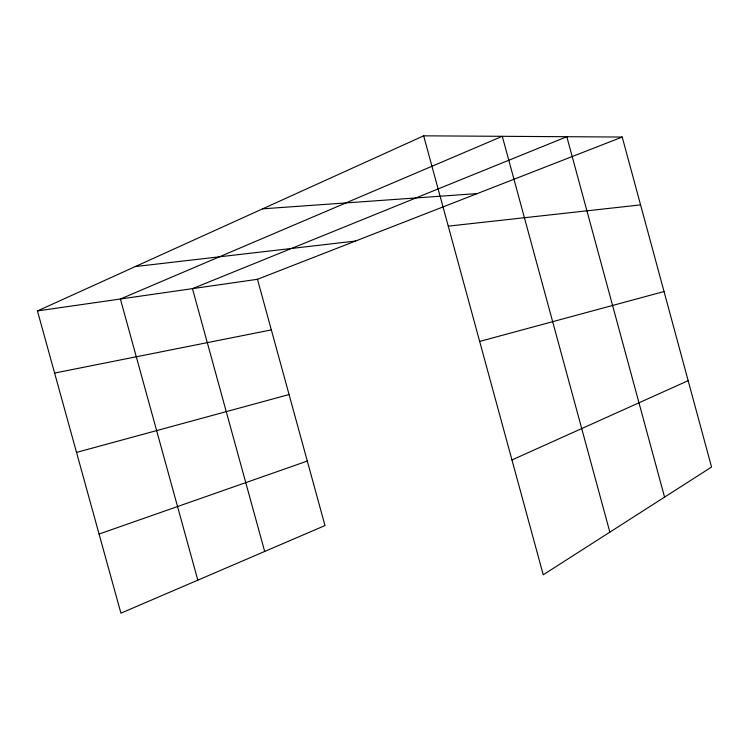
<?xml version="1.0" encoding="UTF-8"?>
<svg xmlns="http://www.w3.org/2000/svg" width="749" height="749" viewBox="0 0 749 749"><rect width="100%" height="100%" fill="white"/><g stroke="black" fill="none" stroke-linecap="round" stroke-linejoin="round"><path stroke-width="1.12" d="M37.45 310.929L257.469 279.293L324.991 525.564L120.926 613.169L37.45 310.929L423.653 135.831L622.213 137.048L711.55 467.058L543.24 574.783L423.653 135.831M511.96 459.961L688.162 380.67M257.469 279.293L622.213 137.048M99.074 534.046L307.305 461.066M76.529 452.405L289.067 394.545M479.669 341.432L664.035 291.539M54.611 373.058L271.344 329.897M135.279 266.569L355.532 241.047M448.258 226.142L640.582 204.898M262.637 208.831L477.235 193.588M197.82 580.157L120.383 299.001L502.289 136.309L609.855 532.136M264.678 551.461L192.456 288.646L566.815 136.711L664.56 497.13"/></g></svg>
